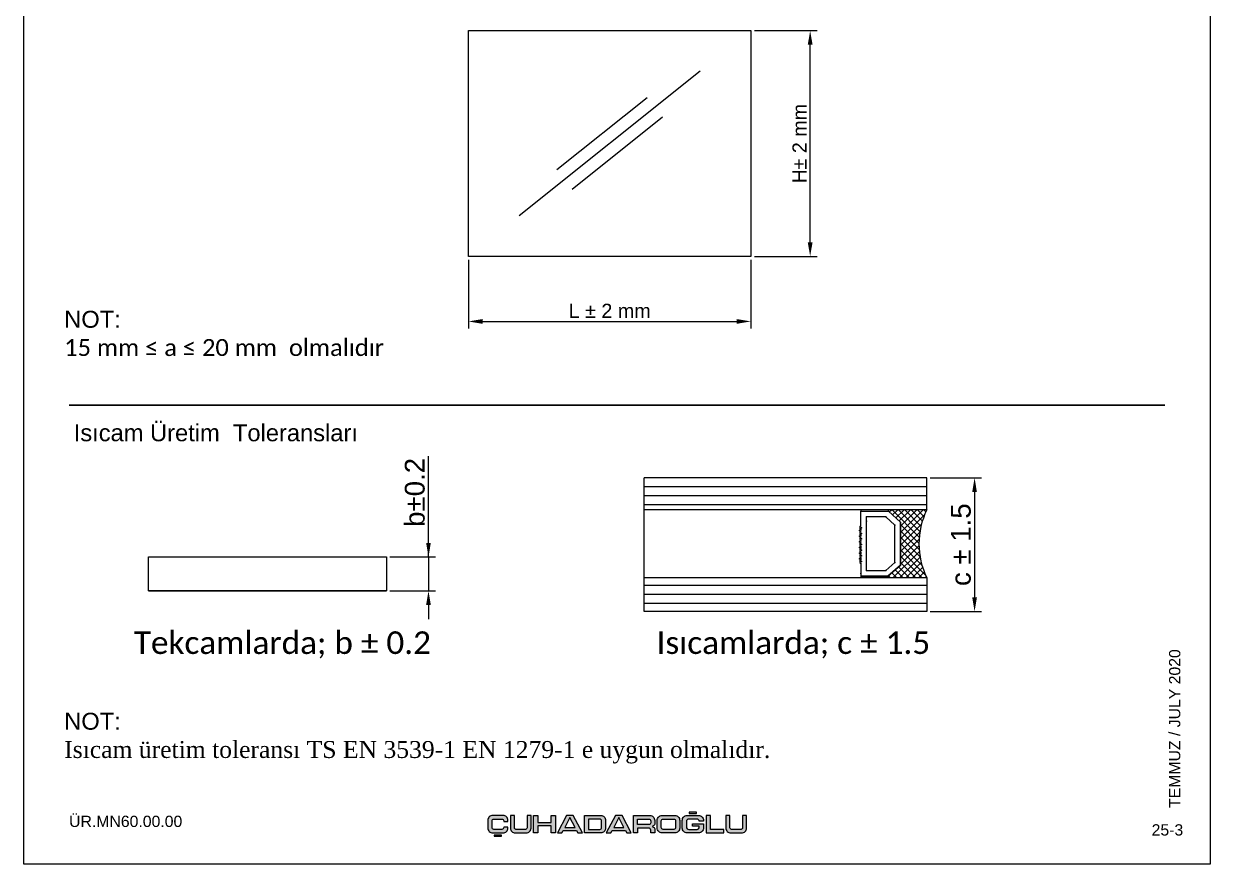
# Model space of a CAD drawing. Header units: millimetres. Extents: x 1277 to 3999, y 63 to 707.
# Drawn here: x 3579.2 to 3789.2, y 62.6 to 211.4 of the extents above; entities that cross this region are included whole.
import ezdxf

# ---------------------------------------------------------------- set-up
doc = ezdxf.new("R2010")
doc.units = ezdxf.units.MM
for name, color, linetype in [('Aksesuar', 7, 'Continuous'), ('ALUMINIUM', 30, 'Continuous'), ('ANTET', 7, 'Continuous'), ('ANTET_K', 179, 'Continuous')]:
    doc.layers.add(name, color=color, linetype=linetype)
doc.dimstyles.new('ISO-25$0', dxfattribs={"dimtxt": 2.5, "dimasz": 2.5, "dimexe": 1.25, "dimexo": 0.625, "dimtad": 1, "dimtxsty": 'Standard', "dimcen": 2.5, "dimadec": 0, "dimazin": 0, "dimtfac": 1, "dimtmove": 0, "dimatfit": 3, "dimfxl": 1, "dimarcsym": 0})
pattern_1 = [(45, (1280.0714, -1060.0103), (-0.561266, 0.561266), []), (135, (1280.0714, -1060.0103), (-0.561266, -0.561266), [])]

# ---------------------------------------------------------------- blocks, each defined once
blk = doc.blocks.new('ÇUHADAROĞLU')
at = {"layer": 'ANTET'}
h = blk.add_hatch(color=7, dxfattribs=at)
h.paths.add_polyline_path([(159.1, 19.64, -0.414214), (159.42, 19.96), (160.84, 19.96, -0.414214), (161.16, 19.64), (161.16, 19.54), (161.9, 19.54), (161.9, 19.73, 0.414214), (161.05, 20.59), (159.21, 20.59, 0.414214), (158.36, 19.73), (158.36, 18.36, 0.414214), (159.21, 17.51), (161.05, 17.51, 0.414214), (161.9, 18.36), (161.9, 18.55), (161.16, 18.55), (161.16, 18.46, -0.414214), (160.84, 18.13), (159.42, 18.13, -0.414214), (159.1, 18.46)])
h.paths.add_polyline_path([(159.48, 17.12), (159.48, 16.9), (160.78, 16.9), (160.78, 17.12)])
h.paths.add_polyline_path([(165.15, 17.51, 0.414214), (166, 18.36), (166, 20.59), (165.29, 20.59), (165.29, 18.39, -0.414214), (165.03, 18.13), (163.32, 18.13, -0.414214), (163.06, 18.39), (163.06, 20.59), (162.35, 20.59), (162.35, 18.36, 0.414214), (163.2, 17.51)])
h.paths.add_polyline_path([(167.19, 18.73), (169.58, 18.73), (169.58, 17.51), (170.32, 17.51), (170.32, 20.59), (169.58, 20.59), (169.58, 19.36), (167.19, 19.36), (167.19, 20.59), (166.45, 20.59), (166.45, 17.51), (167.19, 17.51)])
h.paths.add_polyline_path([(170.66, 17.51), (171.46, 17.51), (171.69, 17.95), (174.05, 17.95), (174.29, 17.51), (175.09, 17.51), (173.48, 20.6), (172.27, 20.6)])
h.paths.add_polyline_path([(171.97, 18.49), (172.87, 20.23), (173.78, 18.49)], flags=16)
h.paths.add_polyline_path([(175.43, 17.51), (178.34, 17.51, 0.414214), (179.19, 18.36), (179.19, 19.73, 0.414214), (178.34, 20.59), (175.43, 20.59)])
h.paths.add_polyline_path([(176.14, 19.96), (178.15, 19.96, -0.414214), (178.47, 19.64), (178.47, 18.46, -0.414214), (178.15, 18.13), (176.14, 18.13)], flags=16)
h.paths.add_polyline_path([(180.34, 17.95), (182.7, 17.95), (182.94, 17.51), (183.74, 17.51), (182.13, 20.6), (180.92, 20.6), (179.31, 17.51), (180.11, 17.51)])
h.paths.add_polyline_path([(180.62, 18.49), (181.52, 20.23), (182.43, 18.49)], flags=16)
h.paths.add_polyline_path([(184.84, 18.34), (186.84, 18.34, -0.414214), (187.17, 18.02), (187.17, 17.51), (187.88, 17.51), (187.88, 18.21, 0.203358), (187.78, 18.44, 0.098259), (187.5, 18.62), (187.5, 18.7, 0.058399), (187.74, 18.83, 0.246853), (187.88, 19.09), (187.88, 19.73, 0.414214), (187.03, 20.59), (184.13, 20.59), (184.13, 17.51), (184.84, 17.51)])
h.paths.add_polyline_path([(184.84, 18.99), (184.84, 19.96), (186.82, 19.96, -0.414214), (187.17, 19.61), (187.17, 19.31, -0.414214), (186.84, 18.99)], flags=16)
h.paths.add_polyline_path([(191.45, 17.51, 0.414214), (192.31, 18.36), (192.31, 19.73, 0.414214), (191.45, 20.59), (189.19, 20.59, 0.414214), (188.33, 19.73), (188.33, 18.36, 0.414214), (189.19, 17.51)])
h.paths.add_polyline_path([(189.37, 18.13, -0.414214), (189.05, 18.46), (189.05, 19.64, -0.414214), (189.37, 19.96), (191.27, 19.96, -0.414214), (191.59, 19.64), (191.59, 18.46, -0.414214), (191.27, 18.13)], flags=16)
h.paths.add_polyline_path([(193.61, 17.51), (195.66, 17.51, 0.414214), (196.51, 18.36), (196.51, 19.11), (194.59, 19.11), (194.59, 18.7), (195.78, 18.7), (195.78, 18.54, -0.414214), (195.37, 18.13), (193.9, 18.13, -0.414214), (193.49, 18.54), (193.49, 19.55, -0.414214), (193.9, 19.96), (195.37, 19.96, -0.407741), (195.78, 19.56), (196.51, 19.56), (196.51, 19.73, 0.414214), (195.66, 20.59), (193.61, 20.59, 0.414214), (192.76, 19.73), (192.76, 18.36, 0.414214)])
h.paths.add_polyline_path([(195.28, 20.97), (195.28, 21.19), (193.99, 21.19), (193.99, 20.97)])
h.paths.add_polyline_path([(200.14, 17.51), (200.14, 18.13), (197.76, 18.13), (197.76, 20.59), (196.97, 20.59), (196.97, 17.51)])
h.paths.add_polyline_path([(201.2, 18.39), (201.2, 20.59), (200.48, 20.59), (200.48, 18.36, 0.414214), (201.34, 17.51), (203.28, 17.51, 0.414214), (204.13, 18.36), (204.13, 20.59), (203.42, 20.59), (203.42, 18.39, -0.414214), (203.16, 18.13), (201.46, 18.13, -0.414214)])
h = blk.add_hatch(color=7, dxfattribs=at)
h.paths.add_polyline_path([(159.1, 19.64, -0.414214), (159.42, 19.96), (160.84, 19.96, -0.414214), (161.16, 19.64), (161.16, 19.54), (161.9, 19.54), (161.9, 19.73, 0.414214), (161.05, 20.59), (159.21, 20.59, 0.414214), (158.36, 19.73), (158.36, 18.36, 0.414214), (159.21, 17.51), (161.05, 17.51, 0.414214), (161.9, 18.36), (161.9, 18.55), (161.16, 18.55), (161.16, 18.46, -0.414214), (160.84, 18.13), (159.42, 18.13, -0.414214), (159.1, 18.46)])
h.paths.add_polyline_path([(159.48, 17.12), (159.48, 16.9), (160.78, 16.9), (160.78, 17.12)])
h.paths.add_polyline_path([(165.15, 17.51, 0.414214), (166, 18.36), (166, 20.59), (165.29, 20.59), (165.29, 18.39, -0.414214), (165.03, 18.13), (163.32, 18.13, -0.414214), (163.06, 18.39), (163.06, 20.59), (162.35, 20.59), (162.35, 18.36, 0.414214), (163.2, 17.51)])
h.paths.add_polyline_path([(167.19, 18.73), (169.58, 18.73), (169.58, 17.51), (170.32, 17.51), (170.32, 20.59), (169.58, 20.59), (169.58, 19.36), (167.19, 19.36), (167.19, 20.59), (166.45, 20.59), (166.45, 17.51), (167.19, 17.51)])
h.paths.add_polyline_path([(170.66, 17.51), (171.46, 17.51), (171.69, 17.95), (174.05, 17.95), (174.29, 17.51), (175.09, 17.51), (173.48, 20.6), (172.27, 20.6)])
h.paths.add_polyline_path([(171.97, 18.49), (172.87, 20.23), (173.78, 18.49)], flags=16)
h.paths.add_polyline_path([(175.43, 17.51), (178.34, 17.51, 0.414214), (179.19, 18.36), (179.19, 19.73, 0.414214), (178.34, 20.59), (175.43, 20.59)])
h.paths.add_polyline_path([(176.14, 19.96), (178.15, 19.96, -0.414214), (178.47, 19.64), (178.47, 18.46, -0.414214), (178.15, 18.13), (176.14, 18.13)], flags=16)
h.paths.add_polyline_path([(180.34, 17.95), (182.7, 17.95), (182.94, 17.51), (183.74, 17.51), (182.13, 20.6), (180.92, 20.6), (179.31, 17.51), (180.11, 17.51)])
h.paths.add_polyline_path([(180.62, 18.49), (181.52, 20.23), (182.43, 18.49)], flags=16)
h.paths.add_polyline_path([(184.84, 18.34), (186.84, 18.34, -0.414214), (187.17, 18.02), (187.17, 17.51), (187.88, 17.51), (187.88, 18.21, 0.203358), (187.78, 18.44, 0.098259), (187.5, 18.62), (187.5, 18.7, 0.058399), (187.74, 18.83, 0.246853), (187.88, 19.09), (187.88, 19.73, 0.414214), (187.03, 20.59), (184.13, 20.59), (184.13, 17.51), (184.84, 17.51)])
h.paths.add_polyline_path([(184.84, 18.99), (184.84, 19.96), (186.82, 19.96, -0.414214), (187.17, 19.61), (187.17, 19.31, -0.414214), (186.84, 18.99)], flags=16)
h.paths.add_polyline_path([(191.45, 17.51, 0.414214), (192.31, 18.36), (192.31, 19.73, 0.414214), (191.45, 20.59), (189.19, 20.59, 0.414214), (188.33, 19.73), (188.33, 18.36, 0.414214), (189.19, 17.51)])
h.paths.add_polyline_path([(189.37, 18.13, -0.414214), (189.05, 18.46), (189.05, 19.64, -0.414214), (189.37, 19.96), (191.27, 19.96, -0.414214), (191.59, 19.64), (191.59, 18.46, -0.414214), (191.27, 18.13)], flags=16)
h.paths.add_polyline_path([(193.61, 17.51), (195.66, 17.51, 0.414214), (196.51, 18.36), (196.51, 19.11), (194.59, 19.11), (194.59, 18.7), (195.78, 18.7), (195.78, 18.54, -0.414214), (195.37, 18.13), (193.9, 18.13, -0.414214), (193.49, 18.54), (193.49, 19.55, -0.414214), (193.9, 19.96), (195.37, 19.96, -0.407741), (195.78, 19.56), (196.51, 19.56), (196.51, 19.73, 0.414214), (195.66, 20.59), (193.61, 20.59, 0.414214), (192.76, 19.73), (192.76, 18.36, 0.414214)])
h.paths.add_polyline_path([(195.28, 20.97), (195.28, 21.19), (193.99, 21.19), (193.99, 20.97)])
h.paths.add_polyline_path([(200.14, 17.51), (200.14, 18.13), (197.76, 18.13), (197.76, 20.59), (196.97, 20.59), (196.97, 17.51)])
h.paths.add_polyline_path([(201.2, 18.39), (201.2, 20.59), (200.48, 20.59), (200.48, 18.36, 0.414214), (201.34, 17.51), (203.28, 17.51, 0.414214), (204.13, 18.36), (204.13, 20.59), (203.42, 20.59), (203.42, 18.39, -0.414214), (203.16, 18.13), (201.46, 18.13, -0.414214)])
at = {"layer": 'ANTET', "color": 7}
for points in [[(193.99, 21.19), (193.99, 20.97), (195.28, 20.97), (195.28, 21.19)], [(193.99, 21.19), (193.99, 20.97), (195.28, 20.97), (195.28, 21.19)], [(167.19, 20.59), (167.19, 19.36), (169.58, 19.36), (169.58, 20.59), (170.32, 20.59), (170.32, 17.51), (169.58, 17.51), (169.58, 18.73), (167.19, 18.73), (167.19, 17.51), (166.45, 17.51), (166.45, 20.59)], [(167.19, 20.59), (167.19, 19.36), (169.58, 19.36), (169.58, 20.59), (170.32, 20.59), (170.32, 17.51), (169.58, 17.51), (169.58, 18.73), (167.19, 18.73), (167.19, 17.51), (166.45, 17.51), (166.45, 20.59)], [(171.46, 17.51), (171.69, 17.95), (174.05, 17.95), (174.29, 17.51), (175.09, 17.51), (173.48, 20.6), (172.27, 20.6), (170.66, 17.51)], [(171.46, 17.51), (171.69, 17.95), (174.05, 17.95), (174.29, 17.51), (175.09, 17.51), (173.48, 20.6), (172.27, 20.6), (170.66, 17.51)], [(171.97, 18.49), (173.78, 18.49), (172.87, 20.23)], [(171.97, 18.49), (173.78, 18.49), (172.87, 20.23)], [(180.11, 17.51), (180.34, 17.95), (182.7, 17.95), (182.94, 17.51), (183.74, 17.51), (182.13, 20.6), (180.92, 20.6), (179.31, 17.51)], [(180.11, 17.51), (180.34, 17.95), (182.7, 17.95), (182.94, 17.51), (183.74, 17.51), (182.13, 20.6), (180.92, 20.6), (179.31, 17.51)], [(180.62, 18.49), (182.43, 18.49), (181.52, 20.23)], [(180.62, 18.49), (182.43, 18.49), (181.52, 20.23)], [(196.97, 20.59), (196.97, 17.51), (200.14, 17.51), (200.14, 18.13), (197.76, 18.13), (197.76, 20.59)], [(196.97, 20.59), (196.97, 17.51), (200.14, 17.51), (200.14, 18.13), (197.76, 18.13), (197.76, 20.59)], [(159.48, 17.12), (159.48, 16.9), (160.78, 16.9), (160.78, 17.12)], [(159.48, 17.12), (159.48, 16.9), (160.78, 16.9), (160.78, 17.12)]]:
    blk.add_lwpolyline(points, close=True, dxfattribs=at)
for points in [[(159.42, 18.13, -0.414214), (159.1, 18.46), (159.1, 19.64, -0.414214), (159.42, 19.96), (160.84, 19.96, -0.414214), (161.16, 19.64), (161.16, 19.54), (161.9, 19.54), (161.9, 19.73, 0.414214), (161.05, 20.59), (159.21, 20.59, 0.414214), (158.36, 19.73), (158.36, 18.36, 0.414214), (159.21, 17.51), (161.05, 17.51, 0.414214), (161.9, 18.36), (161.9, 18.55), (161.16, 18.55), (161.16, 18.46, -0.414214), (160.84, 18.13)], [(159.42, 18.13, -0.414214), (159.1, 18.46), (159.1, 19.64, -0.414214), (159.42, 19.96), (160.84, 19.96, -0.414214), (161.16, 19.64), (161.16, 19.54), (161.9, 19.54), (161.9, 19.73, 0.414214), (161.05, 20.59), (159.21, 20.59, 0.414214), (158.36, 19.73), (158.36, 18.36, 0.414214), (159.21, 17.51), (161.05, 17.51, 0.414214), (161.9, 18.36), (161.9, 18.55), (161.16, 18.55), (161.16, 18.46, -0.414214), (160.84, 18.13)], [(165.03, 18.13), (163.32, 18.13, -0.414214), (163.06, 18.39), (163.06, 20.59), (162.35, 20.59), (162.35, 18.36, 0.414214), (163.2, 17.51), (165.15, 17.51, 0.414214), (166, 18.36), (166, 20.59), (165.29, 20.59), (165.29, 18.39, -0.414214)], [(165.03, 18.13), (163.32, 18.13, -0.414214), (163.06, 18.39), (163.06, 20.59), (162.35, 20.59), (162.35, 18.36, 0.414214), (163.2, 17.51), (165.15, 17.51, 0.414214), (166, 18.36), (166, 20.59), (165.29, 20.59), (165.29, 18.39, -0.414214)], [(175.43, 17.51), (175.43, 20.59), (178.34, 20.59, -0.414214), (179.19, 19.73), (179.19, 18.36, -0.414214), (178.34, 17.51)], [(175.43, 17.51), (175.43, 20.59), (178.34, 20.59, -0.414214), (179.19, 19.73), (179.19, 18.36, -0.414214), (178.34, 17.51)], [(178.47, 19.64, 0.414214), (178.15, 19.96), (176.14, 19.96), (176.14, 18.13), (178.15, 18.13, 0.414214), (178.47, 18.46)], [(178.47, 19.64, 0.414214), (178.15, 19.96), (176.14, 19.96), (176.14, 18.13), (178.15, 18.13, 0.414214), (178.47, 18.46)], [(187.88, 18.21), (187.88, 17.51), (187.17, 17.51), (187.17, 18.02, 0.414214), (186.84, 18.34), (184.84, 18.34), (184.84, 17.51), (184.13, 17.51), (184.13, 20.59), (187.03, 20.59, -0.414214), (187.88, 19.73), (187.88, 19.09, -0.246853), (187.74, 18.83, -0.058399), (187.5, 18.7), (187.5, 18.62, -0.098259), (187.78, 18.44, -0.203358)], [(187.88, 18.21), (187.88, 17.51), (187.17, 17.51), (187.17, 18.02, 0.414214), (186.84, 18.34), (184.84, 18.34), (184.84, 17.51), (184.13, 17.51), (184.13, 20.59), (187.03, 20.59, -0.414214), (187.88, 19.73), (187.88, 19.09, -0.246853), (187.74, 18.83, -0.058399), (187.5, 18.7), (187.5, 18.62, -0.098259), (187.78, 18.44, -0.203358)], [(186.82, 19.96, -0.414214), (187.17, 19.61), (187.17, 19.31, -0.414214), (186.84, 18.99), (184.84, 18.99), (184.84, 19.96)], [(186.82, 19.96, -0.414214), (187.17, 19.61), (187.17, 19.31, -0.414214), (186.84, 18.99), (184.84, 18.99), (184.84, 19.96)], [(191.45, 17.51), (189.19, 17.51, -0.414214), (188.33, 18.36), (188.33, 19.73, -0.414214), (189.19, 20.59), (191.45, 20.59, -0.414214), (192.31, 19.73), (192.31, 18.36, -0.414214)], [(191.45, 17.51), (189.19, 17.51, -0.414214), (188.33, 18.36), (188.33, 19.73, -0.414214), (189.19, 20.59), (191.45, 20.59, -0.414214), (192.31, 19.73), (192.31, 18.36, -0.414214)], [(191.59, 19.64), (191.59, 18.46, -0.414214), (191.27, 18.13), (189.37, 18.13, -0.414214), (189.05, 18.46), (189.05, 19.64, -0.414214), (189.37, 19.96), (191.27, 19.96, -0.414214)], [(191.59, 19.64), (191.59, 18.46, -0.414214), (191.27, 18.13), (189.37, 18.13, -0.414214), (189.05, 18.46), (189.05, 19.64, -0.414214), (189.37, 19.96), (191.27, 19.96, -0.414214)], [(195.78, 18.54), (195.78, 18.7), (194.59, 18.7), (194.59, 19.11), (196.51, 19.11), (196.51, 18.36, -0.414214), (195.66, 17.51), (193.61, 17.51, -0.414214), (192.76, 18.36), (192.76, 19.73, -0.414214), (193.61, 20.59), (195.66, 20.59, -0.414214), (196.51, 19.73), (196.51, 19.56), (195.78, 19.56, 0.407741), (195.37, 19.96), (193.9, 19.96, 0.414214), (193.49, 19.55), (193.49, 18.54, 0.414214), (193.9, 18.13), (195.37, 18.13, 0.414214)], [(195.78, 18.54), (195.78, 18.7), (194.59, 18.7), (194.59, 19.11), (196.51, 19.11), (196.51, 18.36, -0.414214), (195.66, 17.51), (193.61, 17.51, -0.414214), (192.76, 18.36), (192.76, 19.73, -0.414214), (193.61, 20.59), (195.66, 20.59, -0.414214), (196.51, 19.73), (196.51, 19.56), (195.78, 19.56, 0.407741), (195.37, 19.96), (193.9, 19.96, 0.414214), (193.49, 19.55), (193.49, 18.54, 0.414214), (193.9, 18.13), (195.37, 18.13, 0.414214)], [(201.34, 17.51), (203.28, 17.51, 0.414214), (204.13, 18.36), (204.13, 20.59), (203.42, 20.59), (203.42, 18.39, -0.414214), (203.16, 18.13), (201.46, 18.13, -0.414214), (201.2, 18.39), (201.2, 20.59), (200.48, 20.59), (200.48, 18.36, 0.414214)], [(201.34, 17.51), (203.28, 17.51, 0.414214), (204.13, 18.36), (204.13, 20.59), (203.42, 20.59), (203.42, 18.39, -0.414214), (203.16, 18.13), (201.46, 18.13, -0.414214), (201.2, 18.39), (201.2, 20.59), (200.48, 20.59), (200.48, 18.36, 0.414214)]]:
    blk.add_lwpolyline(points, format="xyb", close=True, dxfattribs=at)
blk = doc.blocks.new('ÜR.KTGR.1A')
at = {"insert": (-248.38, 1804.14), "char_height": 2, "width": 54.4479, "attachment_point": 1}
blk.add_mtext('{\\pxql;\\fArial Unicode MS|b0|i0|c0|p34;{\\C7;ÜR.MN60.00.00}}', dxfattribs=at)
blk = doc.blocks.new('MN60.S.1')
at = {"layer": 'ANTET_K', "color": 252}
blk.add_lwpolyline([(9907.25, 888.56), (9907.25, 1185.56), (10117.25, 1185.56), (10117.25, 888.56)], close=True, dxfattribs=at)
for name, p in [('ÜR.KTGR.1A', (10163.66, -906.98)), ('ÇUHADAROĞLU', (9831.04, 876.61))]:
    blk.add_blockref(name, p)
blk = doc.blocks.new('*D24')
at = {"layer": 'Aksesuar', "color": 0, "linetype": 'ByBlock', "lineweight": -2}
for p, q in [((3650.82, 116.98), (3650.82, 134.85)), ((3650.82, 119.48), (3650.82, 121.98)), ((3644, 116.98), (3652.07, 116.98)), ((3650.82, 116.98), (3650.82, 110.98)), ((3644, 110.98), (3652.07, 110.98)), ((3650.82, 108.48), (3650.82, 105.98))]:
    blk.add_line(p, q, dxfattribs=at)
at = {"layer": 'Aksesuar', "color": 0}
for points in [[(3650.4, 119.48), (3651.23, 119.48), (3650.82, 116.98)], [(3651.23, 108.48), (3650.4, 108.48), (3650.82, 110.98)]]:
    blk.add_solid(points, dxfattribs=at)
at = {"layer": 'Defpoints', "color": 0}
for p in [(3643.37, 116.98), (3643.37, 110.98), (3650.82, 110.98)]:
    blk.add_point(p, dxfattribs=at)
at = {"layer": 'Aksesuar', "color": 0, "linetype": 'ByBlock', "insert": (3648.41, 128.42), "char_height": 2.5, "attachment_point": 5, "rotation": 90}
blk.add_mtext('{\\fArial|b0|i0|c0|p34;\\H1.4x;b\\fArial|b0|i0|c162|p34;±0.2}', dxfattribs=at)
blk = doc.blocks.new('*D25')
at = {"layer": 'Aksesuar', "color": 0, "linetype": 'ByBlock', "lineweight": -2}
for p, q in [((3739.63, 130.99), (3748.72, 130.99)), ((3747.47, 128.49), (3747.47, 109.82)), ((3739.63, 107.32), (3748.72, 107.32))]:
    blk.add_line(p, q, dxfattribs=at)
at = {"layer": 'Aksesuar', "color": 0}
for points in [[(3747.88, 128.49), (3747.05, 128.49), (3747.47, 130.99)], [(3747.05, 109.82), (3747.88, 109.82), (3747.47, 107.32)]]:
    blk.add_solid(points, dxfattribs=at)
at = {"layer": 'Defpoints', "color": 0}
for p in [(3739, 130.99), (3739, 107.32), (3747.47, 107.32)]:
    blk.add_point(p, dxfattribs=at)
at = {"layer": 'Aksesuar', "color": 0, "linetype": 'ByBlock', "insert": (3745.06, 119.16), "char_height": 2.5, "attachment_point": 5, "rotation": 90}
blk.add_mtext('{\\fArial|b0|i0|c0|p34;\\H1.4x;c\\fArial|b0|i0|c162|p34; ± 1.5}', dxfattribs=at)
blk = doc.blocks.new('*D26')
at = {"layer": 'Aksesuar', "color": 0, "linetype": 'ByBlock', "lineweight": -2}
for p, q in [((3657.88, 169.58), (3657.88, 157.45)), ((3707.88, 169.58), (3707.88, 157.45)), ((3660.38, 158.7), (3705.38, 158.7))]:
    blk.add_line(p, q, dxfattribs=at)
at = {"layer": 'Aksesuar', "color": 0}
for points in [[(3660.38, 159.11), (3660.38, 158.28), (3657.88, 158.7)], [(3705.38, 158.28), (3705.38, 159.11), (3707.88, 158.7)]]:
    blk.add_solid(points, dxfattribs=at)
at = {"layer": 'Defpoints', "color": 0}
for p in [(3657.88, 170.21), (3707.88, 170.21), (3707.88, 158.7)]:
    blk.add_point(p, dxfattribs=at)
at = {"layer": 'Aksesuar', "color": 0, "linetype": 'ByBlock', "insert": (3682.88, 160.58), "char_height": 2.5, "attachment_point": 5}
blk.add_mtext('{\\fArial|b0|i0|c162|p34;L ± 2 mm}', dxfattribs=at)
blk = doc.blocks.new('*D27')
at = {"layer": 'Aksesuar', "color": 0, "linetype": 'ByBlock', "lineweight": -2}
for p, q in [((3708.51, 210.21), (3719.62, 210.21)), ((3718.37, 172.71), (3718.37, 207.71)), ((3708.51, 170.21), (3719.62, 170.21))]:
    blk.add_line(p, q, dxfattribs=at)
at = {"layer": 'Aksesuar', "color": 0}
for points in [[(3718.79, 207.71), (3717.95, 207.71), (3718.37, 210.21)], [(3717.95, 172.71), (3718.79, 172.71), (3718.37, 170.21)]]:
    blk.add_solid(points, dxfattribs=at)
at = {"layer": 'Defpoints', "color": 0}
for p in [(3707.88, 210.21), (3718.37, 210.21), (3707.88, 170.21)]:
    blk.add_point(p, dxfattribs=at)
at = {"layer": 'Aksesuar', "color": 0, "linetype": 'ByBlock', "insert": (3716.49, 190.21), "char_height": 2.5, "attachment_point": 5, "rotation": 90}
blk.add_mtext('{\\Ftxt|c162;H\\fArial|b0|i0|c162|p34;± 2 mm}', dxfattribs=at)

msp = doc.modelspace()

# ---------------------------------------------------------------- hatches: boundary and pattern name
at = {"layer": 'Aksesuar'}
h = msp.add_hatch(dxfattribs=at)
h.set_pattern_fill('ANSI37', color=0, scale=0.25, style=0)
h.set_pattern_definition(pattern_1)
h.paths.add_polyline_path([(3739.003, 125.321), (3732.237, 125.321), (3732.237, 125.071), (3734.342, 123.176), (3734.342, 115.554), (3732.14, 113.571), (3732.14, 113.321), (3739.003, 113.321, -0.22997)])
h = msp.add_hatch(dxfattribs=at)
h.set_pattern_fill('ANSI37', color=0, scale=0.25, style=0)
h.set_pattern_definition(pattern_1)
h.paths.add_polyline_path([(3739.003, 125.321), (3732.237, 125.321), (3732.237, 125.071), (3734.342, 123.176), (3734.342, 115.554), (3732.14, 113.571), (3732.14, 113.321), (3739.003, 113.321, -0.22997)])

# ---------------------------------------------------------------- linework, layer by layer
at = {"color": 140, "linetype": 'Continuous'}
for p, q in [((3727.34, 125.071), (3732.237, 125.071)), ((3727.34, 125.071), (3732.237, 125.071)), ((3728.329, 114.57), (3728.329, 124.072)), ((3731.754, 124.072), (3728.329, 124.072)), ((3728.329, 114.57), (3728.329, 124.072)), ((3731.754, 124.072), (3728.329, 124.072)), ((3733.342, 122.629), (3731.754, 124.072)), ((3733.342, 122.629), (3731.754, 124.072)), ((3732.237, 125.071), (3734.342, 123.176)), ((3732.237, 125.071), (3734.342, 123.176)), ((3727.318, 121.852), (3727.213, 121.962)), ((3727.318, 121.852), (3727.213, 121.962)), ((3727.318, 121.852), (3727.213, 121.962)), ((3727.318, 121.852), (3727.213, 121.962)), ((3733.342, 116.013), (3733.342, 122.629)), ((3733.342, 116.013), (3733.342, 122.629)), ((3727.318, 120.852), (3727.213, 120.962)), ((3727.318, 120.852), (3727.213, 120.962)), ((3727.318, 119.852), (3727.213, 119.962)), ((3727.318, 119.852), (3727.213, 119.962)), ((3727.219, 121.382), (3727.293, 121.456)), ((3727.219, 121.382), (3727.293, 121.456)), ((3727.219, 120.382), (3727.293, 120.456)), ((3727.219, 120.382), (3727.293, 120.456)), ((3727.318, 118.852), (3727.213, 118.962)), ((3727.318, 118.852), (3727.213, 118.962)), ((3727.318, 117.852), (3727.213, 117.962)), ((3727.318, 117.852), (3727.213, 117.962)), ((3727.219, 119.382), (3727.293, 119.456)), ((3727.219, 119.382), (3727.293, 119.456)), ((3727.219, 118.382), (3727.293, 118.456)), ((3727.219, 118.382), (3727.293, 118.456)), ((3727.219, 118.382), (3727.299, 118.421)), ((3727.219, 118.382), (3727.299, 118.421)), ((3727.318, 116.852), (3727.213, 116.962)), ((3727.318, 116.852), (3727.213, 116.962)), ((3727.318, 115.852), (3727.213, 115.962)), ((3727.318, 115.852), (3727.213, 115.962)), ((3727.219, 117.382), (3727.299, 117.421)), ((3727.219, 117.382), (3727.299, 117.421)), ((3727.219, 116.382), (3727.299, 116.421)), ((3727.219, 116.382), (3727.299, 116.421)), ((3727.318, 115.852), (3727.34, 113.571)), ((3727.318, 115.852), (3727.34, 113.571)), ((3731.754, 114.57), (3733.342, 116.013)), ((3731.754, 114.57), (3733.342, 116.013)), ((3728.329, 114.57), (3731.754, 114.57)), ((3728.329, 114.57), (3731.754, 114.57))]:
    msp.add_line(p, q, dxfattribs=at)
at = {"color": 140}
msp.add_line((3727.34, 113.571), (3732.14, 113.571), dxfattribs=at)
msp.add_line((3727.34, 113.571), (3732.14, 113.571), dxfattribs=at)
at = {"const_width": 0.3}
msp.add_lwpolyline([(3587.21, 143.89), (3781.187, 143.89)], dxfattribs=at)
at = {"color": 140, "linetype": 'Continuous'}
msp.add_lwpolyline([(3734.342, 115.554), (3734.342, 123.176), (3734.342, 115.554), (3732.14, 113.571)], close=True, dxfattribs=at)
msp.add_lwpolyline([(3734.342, 115.554), (3734.342, 123.176), (3734.342, 115.554), (3732.14, 113.571)], close=True, dxfattribs=at)
for centre, start, end in [((3727.431, 122.169), 111.54593, 223.53987), ((3727.431, 122.169), 111.54593, 223.53987), ((3727.431, 122.169), 111.54593, 223.53987), ((3727.431, 122.169), 111.54593, 223.53987), ((3727.081, 121.668), 314.96385, 37.83131), ((3727.081, 121.668), 314.96385, 37.83131), ((3727.431, 121.169), 134.96385, 223.53987), ((3727.431, 121.169), 134.96385, 223.53987), ((3727.431, 120.169), 134.96385, 223.53987), ((3727.431, 120.169), 134.96385, 223.53987), ((3727.081, 120.668), 314.96385, 37.83131), ((3727.081, 120.668), 314.96385, 37.83131), ((3727.081, 119.668), 314.96385, 37.83131), ((3727.081, 119.668), 314.96385, 37.83131), ((3727.431, 119.169), 134.96385, 223.53987), ((3727.431, 119.169), 134.96385, 223.53987), ((3727.431, 118.169), 134.96385, 223.53987), ((3727.431, 118.169), 134.96385, 223.53987), ((3727.1, 118.646), 311.5284, 43.53987), ((3727.1, 118.646), 311.5284, 43.53987), ((3727.1, 117.646), 311.5284, 43.53987), ((3727.1, 117.646), 311.5284, 43.53987), ((3727.1, 117.646), 311.5284, 43.53987), ((3727.1, 117.646), 311.5284, 43.53987), ((3727.431, 117.169), 134.96385, 223.53987), ((3727.431, 117.169), 134.96385, 223.53987), ((3727.431, 116.169), 134.96385, 223.53987), ((3727.431, 116.169), 134.96385, 223.53987), ((3727.1, 116.646), 311.5284, 43.53987), ((3727.1, 116.646), 311.5284, 43.53987)]:
    msp.add_arc(centre, 0.3, start, end, dxfattribs=at)
for p in [(3731.754, 124.072), (3731.754, 124.072), (3727.213, 121.962), (3727.213, 121.962), (3727.213, 121.962), (3727.213, 121.962), (3727.213, 121.962), (3727.213, 121.962), (3727.213, 121.962), (3727.213, 121.962), (3727.318, 121.852), (3727.318, 121.852), (3727.318, 121.852), (3727.318, 121.852), (3727.318, 121.852), (3727.318, 121.852), (3727.318, 121.852), (3727.318, 121.852), (3727.081, 121.668), (3727.081, 121.668), (3727.081, 121.668), (3727.081, 121.668), (3727.081, 121.668), (3727.081, 121.668), (3727.081, 120.668), (3727.081, 120.668), (3727.081, 120.668), (3727.081, 120.668), (3727.213, 120.962), (3727.213, 120.962), (3727.213, 120.962), (3727.213, 120.962), (3727.213, 119.962), (3727.213, 119.962), (3727.213, 119.962), (3727.213, 119.962), (3727.219, 121.382), (3727.219, 121.382), (3727.219, 121.382), (3727.219, 121.382), (3727.219, 120.382), (3727.219, 120.382), (3727.219, 120.382), (3727.219, 120.382), (3727.293, 121.456), (3727.293, 121.456), (3727.293, 121.456), (3727.293, 121.456), (3727.293, 120.456), (3727.293, 120.456), (3727.293, 120.456), (3727.293, 120.456), (3727.318, 120.852), (3727.318, 120.852), (3727.318, 120.852), (3727.318, 120.852), (3727.318, 119.852), (3727.318, 119.852), (3727.318, 119.852), (3727.318, 119.852), (3727.431, 121.169), (3727.431, 121.169), (3727.431, 121.169), (3727.431, 121.169), (3727.431, 121.169), (3727.431, 121.169), (3727.431, 120.169), (3727.431, 120.169), (3727.431, 120.169), (3727.431, 120.169), (3727.431, 120.169), (3727.431, 120.169), (3727.081, 119.668), (3727.081, 119.668), (3727.081, 119.668), (3727.081, 119.668), (3727.081, 119.668), (3727.081, 119.668), (3727.1, 118.646), (3727.1, 118.646), (3727.1, 118.646), (3727.1, 118.646), (3727.1, 118.646), (3727.1, 118.646), (3727.1, 117.646), (3727.1, 117.646), (3727.1, 117.646), (3727.1, 117.646), (3727.1, 117.646), (3727.1, 117.646), (3727.1, 117.646), (3727.1, 117.646), (3727.1, 117.646), (3727.1, 117.646), (3727.1, 117.646), (3727.1, 117.646), (3727.213, 118.962), (3727.213, 118.962), (3727.213, 118.962), (3727.213, 118.962), (3727.213, 117.962), (3727.213, 117.962), (3727.213, 117.962), (3727.213, 117.962), (3727.219, 119.382), (3727.219, 119.382), (3727.219, 119.382), (3727.219, 119.382), (3727.219, 118.382), (3727.219, 118.382), (3727.219, 118.382), (3727.219, 118.382), (3727.219, 118.382), (3727.219, 118.382), (3727.293, 119.456), (3727.293, 119.456), (3727.293, 119.456), (3727.293, 119.456), (3727.293, 118.456), (3727.293, 118.456), (3727.293, 118.456), (3727.293, 118.456), (3727.299, 118.421), (3727.299, 118.421), (3727.299, 118.421), (3727.299, 118.421), (3727.318, 118.852), (3727.318, 118.852), (3727.318, 118.852), (3727.318, 118.852), (3727.318, 117.852), (3727.318, 117.852), (3727.318, 117.852), (3727.318, 117.852), (3727.318, 117.852), (3727.318, 117.852), (3727.431, 119.169), (3727.431, 119.169), (3727.431, 119.169), (3727.431, 119.169), (3727.431, 119.169), (3727.431, 119.169), (3727.431, 118.169), (3727.431, 118.169), (3727.431, 118.169), (3727.431, 118.169), (3727.1, 116.646), (3727.1, 116.646), (3727.1, 116.646), (3727.1, 116.646), (3727.1, 116.646), (3727.1, 116.646), (3727.213, 116.962), (3727.213, 116.962), (3727.213, 116.962), (3727.213, 116.962), (3727.213, 115.962), (3727.213, 115.962), (3727.213, 115.962), (3727.213, 115.962), (3727.219, 117.382), (3727.219, 117.382), (3727.219, 117.382), (3727.219, 117.382), (3727.219, 116.382), (3727.219, 116.382), (3727.219, 116.382), (3727.219, 116.382), (3727.299, 117.421), (3727.299, 117.421), (3727.299, 117.421), (3727.299, 117.421), (3727.299, 117.421), (3727.299, 117.421), (3727.299, 116.421), (3727.299, 116.421), (3727.299, 116.421), (3727.299, 116.421), (3727.318, 116.852), (3727.318, 116.852), (3727.318, 116.852), (3727.318, 116.852), (3727.318, 115.852), (3727.318, 115.852), (3727.318, 115.852), (3727.318, 115.852), (3727.431, 117.169), (3727.431, 117.169), (3727.431, 117.169), (3727.431, 117.169), (3727.431, 117.169), (3727.431, 117.169), (3727.431, 116.169), (3727.431, 116.169), (3727.431, 116.169), (3727.431, 116.169), (3733.342, 116.013), (3733.342, 116.013), (3733.342, 116.013), (3733.342, 116.013), (3734.342, 115.554), (3734.342, 115.554), (3734.342, 115.554), (3734.342, 115.554), (3727.34, 114.071), (3727.34, 114.071), (3727.34, 114.071), (3727.34, 114.071), (3728.329, 114.57), (3728.329, 114.57), (3731.754, 114.57), (3731.754, 114.57), (3727.34, 113.321), (3727.34, 113.321), (3732.14, 113.321), (3732.14, 113.321), (3732.14, 113.321), (3732.14, 113.321), (3734.556, 113.321), (3734.556, 113.321)]:
    msp.add_point(p, dxfattribs=at)
at = {"layer": 'Aksesuar', "color": 140}
for p, q in [((3698.881, 203.009), (3666.884, 177.407)), ((3689.507, 198.327), (3673.509, 185.525)), ((3692.256, 194.891), (3676.258, 182.09)), ((3739.003, 130.989), (3689.003, 130.989)), ((3689.003, 126.226), (3689.003, 130.989)), ((3739.003, 125.321), (3739.003, 130.989)), ((3739.003, 129.401), (3689.003, 129.401)), ((3739.003, 127.814), (3689.003, 127.814)), ((3739.003, 126.226), (3689.003, 126.226)), ((3689.003, 113.321), (3689.003, 126.226)), ((3739.003, 125.321), (3689.003, 125.321)), ((3689.003, 107.321), (3689.003, 113.321)), ((3739.003, 111.939), (3689.003, 111.939)), ((3643.372, 110.982), (3601.248, 110.982)), ((3739.003, 110.351), (3689.003, 110.351)), ((3739.003, 108.764), (3689.003, 108.764)), ((3739.003, 107.321), (3689.003, 107.321)), ((3739.003, 107.321), (3689.003, 107.321))]:
    msp.add_line(p, q, dxfattribs=at)
at = {"layer": 'Aksesuar', "color": 0, "linetype": 'ByBlock'}
msp.add_line((3579.183, 140.803), (3579.183, 140.803), dxfattribs=at)
at = {"layer": 'Aksesuar', "color": 140, "linetype": 'Continuous'}
msp.add_line((3727.321, 122.448), (3727.34, 125.071), dxfattribs=at)
at = {"layer": 'Aksesuar', "color": 140}
for points in [[(3657.885, 210.21), (3707.88, 210.21), (3707.88, 170.206), (3657.885, 170.206)], [(3601.248, 110.982), (3643.372, 110.982), (3601.248, 110.982), (3601.248, 116.982), (3643.372, 116.982), (3643.372, 110.982)]]:
    msp.add_lwpolyline(points, close=True, dxfattribs=at)
for points in [[(3601.248, 116.982), (3643.372, 116.982)], [(3689.003, 113.321), (3739.003, 113.321)], [(3739.003, 113.321), (3739.003, 107.321), (3689.003, 107.321)], [(3689.003, 113.321), (3739.003, 113.321)], [(3739.003, 113.321), (3739.003, 107.321), (3689.003, 107.321)], [(3643.372, 110.982), (3601.248, 110.982)], [(3643.372, 110.982), (3601.248, 110.982)], [(3643.372, 110.982), (3601.248, 110.982)], [(3739.003, 107.321), (3689.003, 107.321)], [(3739.003, 107.321), (3689.003, 107.321)], [(3739.003, 107.321), (3689.003, 107.321)], [(3739.003, 107.321), (3689.003, 107.321)]]:
    msp.add_lwpolyline(points, dxfattribs=at)
at = {"layer": 'Aksesuar', "color": 0}
msp.add_arc((3751.358, 119.321), 13.735, 154.09774, 205.90226, dxfattribs=at)
msp.add_arc((3751.358, 119.321), 13.735, 154.09774, 205.90226, dxfattribs=at)
at = {"layer": 'Aksesuar', "color": 140, "linetype": 'Continuous'}
for p in [(3728.329, 124.072), (3727.219, 122.382), (3727.219, 122.382), (3727.219, 122.382), (3727.219, 122.382), (3727.431, 122.169), (3727.431, 122.169), (3727.431, 122.169), (3727.431, 122.169), (3727.431, 122.169), (3727.431, 122.169), (3728.329, 123.321), (3733.342, 122.629)]:
    msp.add_point(p, dxfattribs=at)
at = {"layer": 'ALUMINIUM', "color": 140}
for points in [[(3732.237, 125.071), (3732.237, 125.321), (3727.34, 125.321), (3727.34, 125.071)], [(3727.34, 113.571), (3727.34, 113.321), (3732.14, 113.321), (3732.14, 113.571)]]:
    msp.add_lwpolyline(points, close=True, dxfattribs=at)
at = {"layer": 'ALUMINIUM', "color": 2}
for points in [[(3732.237, 125.071), (3732.237, 125.321), (3727.34, 125.321), (3727.34, 125.071)], [(3727.34, 113.571), (3727.34, 113.321), (3732.14, 113.321), (3732.14, 113.571)]]:
    msp.add_lwpolyline(points, close=True, dxfattribs=at)

# ---------------------------------------------------------------- block references
at = {"layer": 'ANTET', "color": 0}
msp.add_blockref('MN60.S.1', (-6328.067, -826.002), dxfattribs=at)

# ---------------------------------------------------------------- texts
at = {"insert": (3781.885, 72.542), "char_height": 2, "width": 44.87301, "attachment_point": 1, "rotation": 90}
msp.add_mtext('{\\fArial Unicode MS|b0|i0|c0|p34;{\\C7;TEMMUZ / JULY 2020}}', dxfattribs=at)
at = {"insert": (3784.396, 69.646), "char_height": 2, "width": 4.43689, "attachment_point": 3}
msp.add_mtext('{\\fArial Unicode MS|b0|i0|c0|p0;{\\C7;25-3}}', dxfattribs=at)
at = {"layer": 'ANTET', "char_height": 3, "attachment_point": 1}
for s, insert in [('{\\fArial|b0|i0|c162|p34;NOT:\\P\\fCalibri|b0|i0|c0|p34;15 mm ≤ a ≤ 20 mm \\fCalibri|b0|i0|c162|p34; olmalıdır}', (3586.347, 160.579)), ('{\\fArial|b0|i0|c162|p34;Isıcam Üretim  Toleransları \\H0.8333x;\\P\\H1.2x;         }', (3588.036, 140.474)), ('{\\fArial|b0|i0|c162|p34;NOT:\\P\\fTimes New Roman Tur|b0|i0|c162|p18;Isıcam üretim toleransı TS EN 3539-1 EN 1279-1 e uygun olmalıdır. }', (3586.347, 89.388))]:
    msp.add_mtext(s, dxfattribs=dict(at, insert=insert))
at = {"layer": 'ANTET', "color": 0, "char_height": 4, "attachment_point": 1}
for s, insert, width in [('{\\fCalibri|b0|i0|c162|p34;\\C256;Tekcamlarda; b ± 0.2\\fTimes New Roman Tur|b0|i0|c162|p18; }', (3598.658, 103.805), 61.76332), ('{\\fCalibri|b0|i0|c162|p34;\\C256;Isıcamlarda; c ± 1.5\\fTimes New Roman Tur|b0|i0|c162|p18; }', (3691.182, 103.805), 73.55804)]:
    msp.add_mtext(s, dxfattribs=dict(at, insert=insert, width=width))

# ---------------------------------------------------------------- dimensions: what is measured, and where the dimension line sits
at = {"layer": 'Aksesuar', "color": 0, "linetype": 'ByBlock'}
for base, p1, p2, text, picture, middle in [((3718.369, 210.21), (3707.88, 170.206), (3707.88, 210.21), '{\\Ftxt|c162;H\\fArial|b0|i0|c162|p34;± 2 mm}', '*D27', (3716.489, 190.208)), ((3747.467, 107.321), (3739.003, 130.989), (3739.003, 107.321), '{\\fArial|b0|i0|c0|p34;\\H1.4x;c\\fArial|b0|i0|c162|p34; ± 1.5}', '*D25', (3745.056, 119.155))]:
    dim = msp.add_linear_dim(base=base, p1=p1, p2=p2, angle=90, text=text, dimstyle='ISO-25$0', override={"dimarcsym": 1}, dxfattribs=at)
    dim.commit()
    dim.dimension.update_dxf_attribs({"geometry": picture, "text_midpoint": middle})
dim = msp.add_linear_dim(base=(3707.88, 158.697), p1=(3657.885, 170.206), p2=(3707.88, 170.206), text='{\\fArial|b0|i0|c162|p34;L ± 2 mm}', dimstyle='ISO-25$0', override={"dimarcsym": 1}, dxfattribs=at)
dim.commit()
dim.dimension.update_dxf_attribs({"geometry": '*D26', "text_midpoint": (3682.882, 160.577)})
dim = msp.add_linear_dim(base=(3650.817, 110.982), p1=(3643.372, 116.982), p2=(3643.372, 110.982), angle=90, text='{\\fArial|b0|i0|c0|p34;\\H1.4x;b\\fArial|b0|i0|c162|p34;±0.2}', dimstyle='ISO-25$0', override={"dimarcsym": 1}, dxfattribs=at)
dim.commit()
dim.dimension.update_dxf_attribs({"geometry": '*D24', "text_midpoint": (3650.817, 128.418), "dimtype": 160})

doc.saveas('drawing.dxf')
